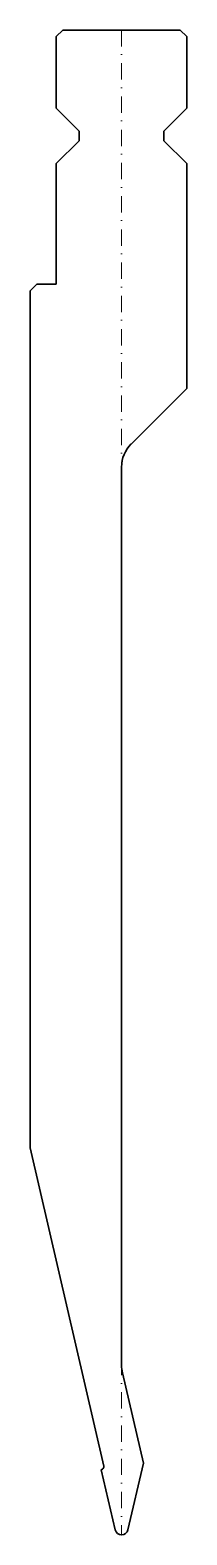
# Model space of a CAD drawing. Header units: millimetres. Extents: x -14 to 10, y 0 to 231.
import ezdxf

# ---------------------------------------------------------------- set-up
doc = ezdxf.new("R2010")
doc.units = ezdxf.units.MM
doc.header["$LTSCALE"] = 5
doc.linetypes.add('AUSGEZOGEN', pattern=[0])
doc.linetypes.add('DASHDOT', pattern=[1, 0.5, -0.25, 0, -0.25])
doc.layers.add('2', color=7, linetype='Continuous')

msp = doc.modelspace()

# ---------------------------------------------------------------- linework, layer by layer
at = {"layer": '2', "color": 7, "linetype": 'AUSGEZOGEN', "lineweight": 35}
for p, q in [((-9, 231), (-10, 230)), ((-10, 230), (-10, 219)), ((9, 231), (-9, 231)), ((10, 230), (9, 231)), ((10, 219), (10, 230)), ((-10, 219), (-6.5, 215.5)), ((6.5, 215.5), (10, 219)), ((-6.5, 215.5), (-6.5, 214)), ((6.5, 214), (6.5, 215.5)), ((-6.5, 214), (-10, 210.5)), ((10, 210.5), (6.5, 214)), ((-10, 210.5), (-10, 192)), ((10, 176), (10, 210.5)), ((-13, 192), (-14, 191)), ((-10, 192), (-13, 192)), ((-14, 191), (-14, 59.42)), ((1.46, 167.46), (10, 176)), ((0, 26.02), (0, 163.93)), ((-14, 59.42), (-2.72, 10.57)), ((3.34, 11), (0.13, 24.89)), ((-3.1, 10), (-0.97, 0.78)), ((0.97, 0.78), (3.34, 11))]:
    msp.add_line(p, q, dxfattribs=at)
at = {"layer": '2', "color": 7, "linetype": 'DASHDOT', "lineweight": 18}
msp.add_line((0, 231), (0, 0), dxfattribs=at)
at = {"layer": '2', "color": 7, "linetype": 'AUSGEZOGEN', "lineweight": 35}
for centre, radius, start, end in [((5, 163.93), 5, 135, 180), ((5, 26.02), 5, 180, 193), ((-3.22, 10.49), 0.5, 282.8843, 9.3576), ((0, 1), 1, 193, 347)]:
    msp.add_arc(centre, radius, start, end, dxfattribs=at)

doc.saveas('drawing.dxf')
